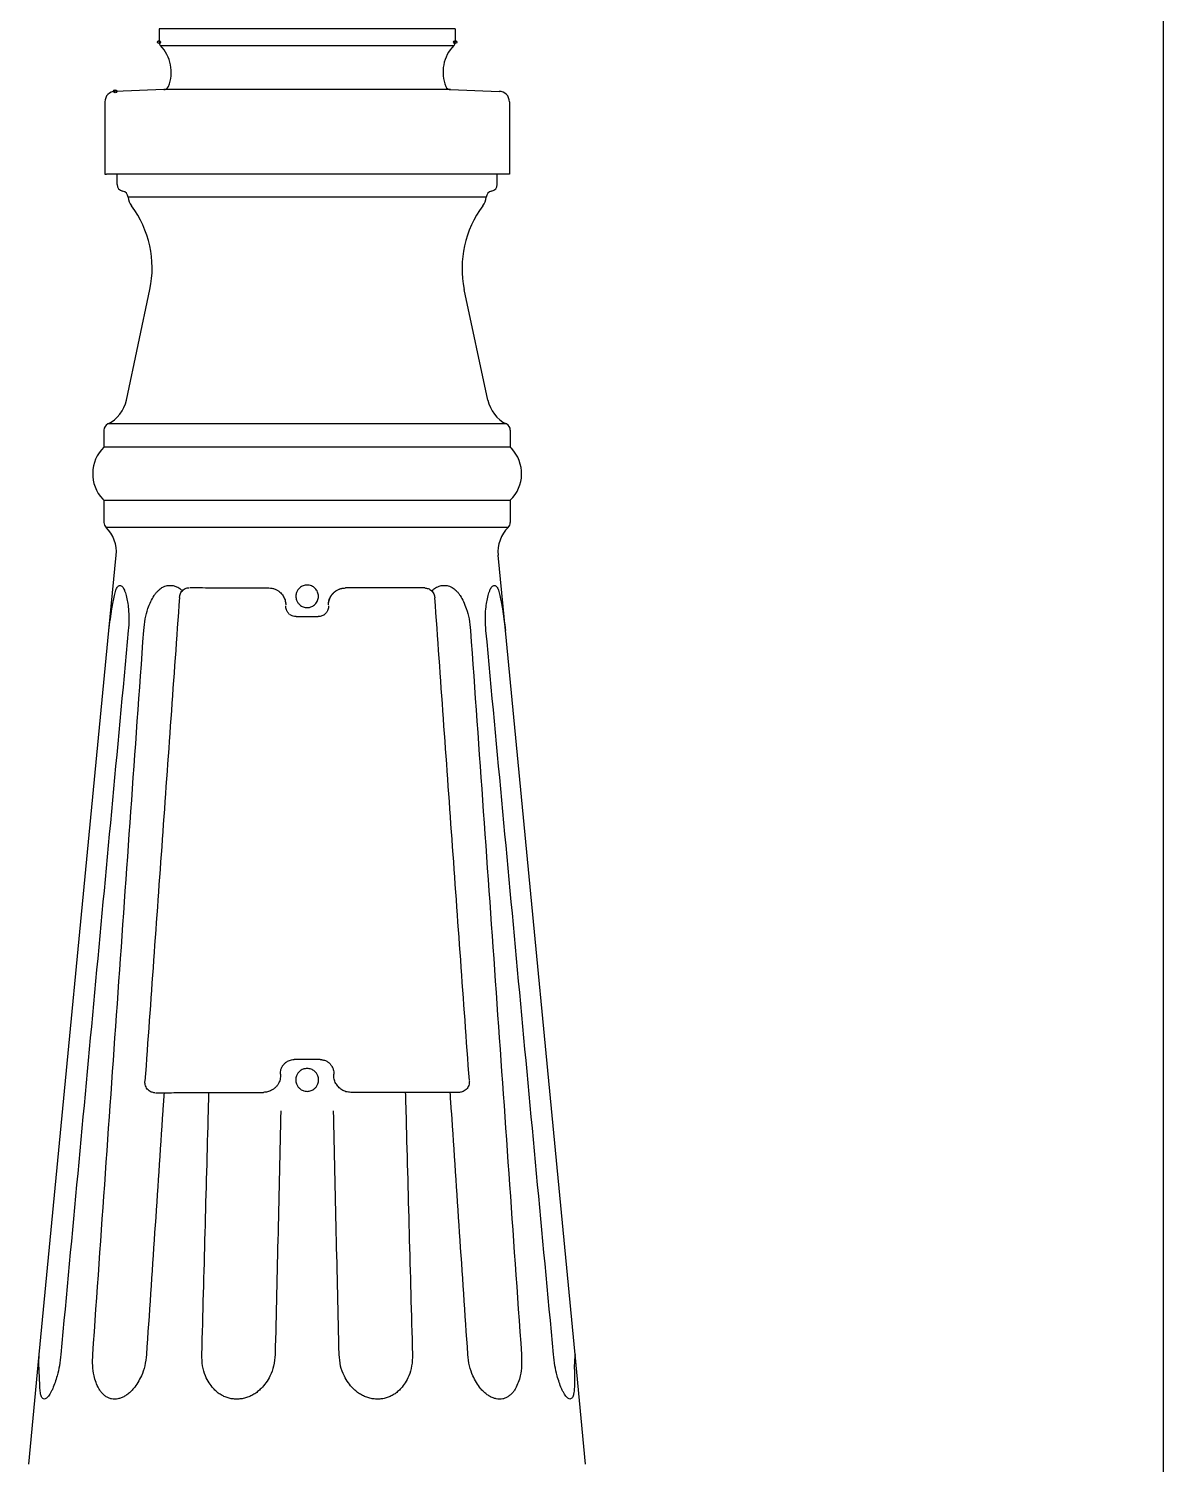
# Model space of a CAD drawing. Extents: x 0 to 84, y 1 to 469.
# Drawn here: x 9.3 to 69.6, y 41.4 to 117.7 of the extents above; entities that cross this region are included whole.
import ezdxf

# ---------------------------------------------------------------- set-up
doc = ezdxf.new("R2010")
doc.units = 0
doc.layers.add('LIVELLO_1', color=160, linetype='Continuous')

# ---------------------------------------------------------------- blocks, each defined once
blk = doc.blocks.new('AI9-BLK1')
at = {"layer": 'LIVELLO_1', "color": 7}
for p, q in [((28.079, 23.81), (28.076, -212.768)), ((-25.342, -117.021), (-25.342, -117.733)), ((-9.589, -117.021), (-25.342, -117.021)), ((-9.589, -117.021), (-9.589, -117.733)), ((-25.264, -117.92), (-9.666, -117.92)), ((-25.09, -120.261), (-27.678, -120.351)), ((-23.909, -120.261), (-25.09, -120.261)), ((-11.022, -120.261), (-23.909, -120.261)), ((-9.839, -120.261), (-11.022, -120.261)), ((-9.839, -120.261), (-7.252, -120.351)), ((-28.225, -120.905), (-28.225, -124.752)), ((-6.702, -120.905), (-6.702, -124.752)), ((-28.225, -124.752), (-28.144, -124.752)), ((-17.466, -124.752), (-28.144, -124.752)), ((-27.579, -125.296), (-27.579, -124.752)), ((-7.352, -124.752), (-27.579, -124.752)), ((-6.88, -124.752), (-17.466, -124.752)), ((-7.352, -125.296), (-7.352, -124.752)), ((-6.702, -124.752), (-6.88, -124.752)), ((-7.942, -125.984), (-26.988, -125.984)), ((-27.08, -136.769), (-25.831, -130.885)), ((-7.85, -136.769), (-9.105, -130.885)), ((-6.865, -138.038), (-28.068, -138.038)), ((-28.273, -138.365), (-28.273, -139.271)), ((-6.657, -138.365), (-6.657, -139.271)), ((-6.657, -139.271), (-28.273, -139.271)), ((-28.273, -142.097), (-28.273, -143.273)), ((-28.273, -142.097), (-6.657, -142.097)), ((-6.657, -142.097), (-6.657, -143.273)), ((-6.766, -143.534), (-28.164, -143.534)), ((-28.006, -149.026), (-27.621, -145.017)), ((-6.922, -149.026), (-7.309, -145.017)), ((-14.176, -146.756), (-15.417, -146.756)), ((-13.797, -146.756), (-14.176, -146.756)), ((-12.467, -146.752), (-13.797, -146.756)), ((-11.206, -146.752), (-12.467, -146.752)), ((-18.049, -148.283), (-17.203, -148.283)), ((-17.203, -148.283), (-16.882, -148.283)), ((-31.714, -187.512), (-28.006, -149.026)), ((-3.216, -187.512), (-6.922, -149.026)), ((-16.778, -171.832), (-18.153, -171.832)), ((-12.244, -173.579), (-15.136, -173.579)), ((-9.853, -173.579), (-12.244, -173.579)), ((-9.359, -173.579), (-9.853, -173.579)), ((-32.277, -193.355), (-31.714, -187.512)), ((-2.654, -193.355), (-3.216, -187.512))]:
    blk.add_line(p, q, dxfattribs=at)
for points in [[(-23.691, -146.74), (-23.618, -146.74), (-23.538, -146.74)], [(-25.316, -173.599), (-25.198, -173.599), (-25.077, -173.599)], [(-22.969, -173.586), (-22.909, -173.586), (-22.843, -173.586), (-22.765, -173.586), (-22.688, -173.586)]]:
    blk.add_lwpolyline(points, dxfattribs=at)
for centre, major_axis, ratio in [((-25.342, -117.733), (0.0824, 0), 0.953006), ((-9.588, -117.733), (0.0847, 0), 0.926849), ((-27.677, -120.351), (-0.0011, -0.0875), 0.989092)]:
    blk.add_ellipse(centre, major_axis=major_axis, ratio=ratio, dxfattribs=at)
for points in [[(-25.342, -117.733), (-25.342, -117.8), (-25.316, -117.872), (-25.264, -117.92)], [(-24.847, -120.093), (-24.541, -119.35), (-24.707, -118.494), (-25.264, -117.92)], [(-9.666, -117.92), (-10.227, -118.494), (-10.389, -119.35), (-10.085, -120.093)], [(-9.666, -117.92), (-9.617, -117.872), (-9.589, -117.8), (-9.589, -117.733)], [(-27.678, -120.351), (-27.982, -120.351), (-28.225, -120.6), (-28.225, -120.905)], [(-25.09, -120.261), (-24.983, -120.257), (-24.887, -120.192), (-24.847, -120.093)], [(-10.085, -120.093), (-10.047, -120.192), (-9.945, -120.257), (-9.839, -120.261)], [(-6.702, -120.905), (-6.702, -120.6), (-6.948, -120.351), (-7.252, -120.351)], [(-27.579, -125.296), (-27.579, -125.472), (-27.452, -125.624), (-27.281, -125.658)], [(-26.988, -125.984), (-27.003, -125.825), (-27.123, -125.686), (-27.281, -125.658)], [(-7.652, -125.658), (-7.807, -125.686), (-7.926, -125.825), (-7.942, -125.984)], [(-7.652, -125.658), (-7.477, -125.624), (-7.352, -125.472), (-7.352, -125.296)], [(-26.988, -125.984), (-26.972, -126.15), (-26.911, -126.314), (-26.809, -126.443)], [(-26.988, -125.984), (-26.972, -126.15), (-26.911, -126.314), (-26.809, -126.443)], [(-25.831, -130.885), (-25.498, -129.331), (-25.857, -127.716), (-26.809, -126.443)], [(-8.124, -126.443), (-9.074, -127.716), (-9.432, -129.331), (-9.105, -130.885)], [(-8.124, -126.443), (-8.021, -126.314), (-7.958, -126.15), (-7.942, -125.984)], [(-28.068, -138.038), (-27.56, -137.784), (-27.196, -137.325), (-27.08, -136.769)], [(-7.85, -136.769), (-7.735, -137.325), (-7.371, -137.784), (-6.865, -138.038)], [(-28.068, -138.038), (-28.193, -138.095), (-28.273, -138.222), (-28.273, -138.365)], [(-6.657, -138.365), (-6.657, -138.222), (-6.738, -138.095), (-6.865, -138.038)], [(-28.273, -143.273), (-28.273, -143.368), (-28.23, -143.465), (-28.164, -143.534)], [(-6.766, -143.534), (-6.7, -143.465), (-6.657, -143.368), (-6.657, -143.273)], [(-27.621, -145.017), (-27.569, -144.466), (-27.768, -143.922), (-28.164, -143.534)], [(-6.766, -143.534), (-7.16, -143.922), (-7.361, -144.466), (-7.309, -145.017)]]:
    blk.add_open_spline(points, degree=3, dxfattribs=at)
for points, knots in [([(-28.273, -139.271), (-29.052, -140.023), (-29.077, -141.26), (-28.329, -142.042), (-28.309, -142.058), (-28.293, -142.081), (-28.273, -142.097)], [0, 0, 0, 0, 1, 1, 1, 2, 2, 2, 2]), ([(-6.657, -142.097), (-5.878, -141.352), (-5.852, -140.109), (-6.601, -139.329), (-6.622, -139.311), (-6.639, -139.297), (-6.657, -139.271)], [0, 0, 0, 0, 1, 1, 1, 2, 2, 2, 2]), ([(-28.006, -149.026), (-27.985, -148.818), (-27.964, -148.613), (-27.933, -148.41), (-27.907, -148.226), (-27.881, -148.045), (-27.851, -147.866), (-27.829, -147.743), (-27.81, -147.619), (-27.788, -147.503), (-27.768, -147.39), (-27.747, -147.277), (-27.72, -147.164), (-27.711, -147.116), (-27.697, -147.07), (-27.685, -147.022), (-27.669, -146.968), (-27.655, -146.92), (-27.637, -146.879), (-27.628, -146.844), (-27.617, -146.812), (-27.603, -146.784), (-27.588, -146.752), (-27.569, -146.721), (-27.551, -146.696), (-27.534, -146.676), (-27.513, -146.655), (-27.491, -146.643), (-27.472, -146.632), (-27.449, -146.62), (-27.425, -146.62), (-27.397, -146.62), (-27.373, -146.632), (-27.355, -146.643), (-27.331, -146.655), (-27.31, -146.676), (-27.29, -146.696), (-27.267, -146.721), (-27.251, -146.752), (-27.231, -146.779), (-27.215, -146.812), (-27.204, -146.844), (-27.189, -146.874), (-27.17, -146.92), (-27.154, -146.968), (-27.135, -147.017), (-27.118, -147.065), (-27.105, -147.116), (-27.092, -147.164), (-27.062, -147.277), (-27.04, -147.386), (-27.019, -147.503), (-27.003, -147.619), (-26.984, -147.743), (-26.972, -147.866), (-26.956, -148.045), (-26.943, -148.226), (-26.948, -148.412), (-26.95, -148.613), (-26.965, -148.818), (-26.979, -149.026)], [0, 0, 0, 0, 1, 1, 1, 2, 2, 2, 3, 3, 3, 4, 4, 4, 5, 5, 5, 6, 6, 6, 7, 7, 7, 8, 8, 8, 9, 9, 9, 10, 10, 10, 11, 11, 11, 12, 12, 12, 13, 13, 13, 14, 14, 14, 15, 15, 15, 16, 16, 16, 17, 17, 17, 18, 18, 18, 19, 19, 19, 20, 20, 20, 20]), ([(-26.157, -149.026), (-26.136, -148.811), (-26.117, -148.604), (-26.077, -148.401), (-26.041, -148.214), (-25.994, -148.027), (-25.933, -147.852), (-25.888, -147.723), (-25.838, -147.603), (-25.782, -147.483), (-25.73, -147.374), (-25.67, -147.266), (-25.602, -147.164), (-25.571, -147.111), (-25.538, -147.065), (-25.5, -147.022), (-25.465, -146.975), (-25.424, -146.934), (-25.383, -146.897), (-25.354, -146.867), (-25.316, -146.837), (-25.286, -146.812), (-25.25, -146.789), (-25.217, -146.766), (-25.187, -146.74)], [0, 0, 0, 0, 1, 1, 1, 2, 2, 2, 3, 3, 3, 4, 4, 4, 5, 5, 5, 6, 6, 6, 7, 7, 7, 8, 8, 8, 8]), ([(-24.258, -147.266), (-24.563, -151.551), (-24.87, -155.837), (-25.174, -160.123), (-25.484, -164.41), (-25.786, -168.691), (-26.093, -172.979)], [0, 0, 0, 0, 1, 1, 1, 2, 2, 2, 2]), ([(-25.187, -146.74), (-25.16, -146.726), (-25.139, -146.715), (-25.113, -146.701), (-25.088, -146.687), (-25.056, -146.676), (-25.03, -146.666), (-24.988, -146.648), (-24.948, -146.634), (-24.905, -146.632), (-24.86, -146.62), (-24.815, -146.618), (-24.77, -146.618), (-24.709, -146.618), (-24.651, -146.62), (-24.586, -146.634), (-24.522, -146.648), (-24.468, -146.671), (-24.412, -146.694), (-24.367, -146.708), (-24.333, -146.729), (-24.296, -146.752), (-24.261, -146.775), (-24.23, -146.8), (-24.194, -146.825), (-24.178, -146.844), (-24.155, -146.858), (-24.137, -146.874), (-24.123, -146.883), (-24.114, -146.897), (-24.1, -146.904)], [0, 0, 0, 0, 1, 1, 1, 2, 2, 2, 3, 3, 3, 4, 4, 4, 5, 5, 5, 6, 6, 6, 7, 7, 7, 8, 8, 8, 9, 9, 9, 10, 10, 10, 10]), ([(-24.258, -147.266), (-24.256, -147.243), (-24.246, -147.218), (-24.241, -147.192), (-24.236, -147.164), (-24.23, -147.137), (-24.225, -147.111)], [0, 0, 0, 0, 1, 1, 1, 2, 2, 2, 2]), ([(-24.225, -147.111), (-24.209, -147.075), (-24.196, -147.038), (-24.178, -147.003), (-24.155, -146.968), (-24.128, -146.934), (-24.1, -146.904)], [0, 0, 0, 0, 1, 1, 1, 2, 2, 2, 2]), ([(-24.1, -146.904), (-24.074, -146.879), (-24.04, -146.846), (-24.004, -146.825), (-23.97, -146.8), (-23.932, -146.789), (-23.894, -146.766)], [0, 0, 0, 0, 1, 1, 1, 2, 2, 2, 2]), ([(-23.894, -146.766), (-23.864, -146.763), (-23.835, -146.756), (-23.808, -146.752), (-23.776, -146.747), (-23.747, -146.742), (-23.717, -146.736)], [0, 0, 0, 0, 1, 1, 1, 2, 2, 2, 2]), ([(-23.538, -146.74), (-23.318, -146.74), (-23.091, -146.742), (-22.874, -146.742), (-22.65, -146.747), (-22.433, -146.747), (-22.208, -146.747)], [0, 0, 0, 0, 1, 1, 1, 2, 2, 2, 2]), ([(-22.208, -146.747), (-22.208, -146.747), (-21.939, -146.747), (-21.939, -146.747), (-21.834, -146.747), (-21.73, -146.747), (-21.622, -146.752), (-21.622, -146.752), (-21.209, -146.752), (-21.209, -146.752), (-21.209, -146.752), (-20.748, -146.752), (-20.748, -146.752)], [0, 0, 0, 0, 1, 1, 1, 2, 2, 2, 3, 3, 3, 4, 4, 4, 4]), ([(-20.748, -146.752), (-20.748, -146.752), (-20.132, -146.752), (-20.132, -146.752), (-19.924, -146.752), (-19.718, -146.752), (-19.513, -146.756)], [0, 0, 0, 0, 1, 1, 1, 2, 2, 2, 2]), ([(-19.51, -146.756), (-19.452, -146.763), (-19.393, -146.763), (-19.336, -146.775), (-19.284, -146.784), (-19.224, -146.8), (-19.172, -146.816), (-19.128, -146.837), (-19.076, -146.867), (-19.032, -146.892), (-18.991, -146.918), (-18.953, -146.943), (-18.918, -146.975), (-18.885, -147.003), (-18.857, -147.033), (-18.828, -147.065), (-18.816, -147.077), (-18.807, -147.088), (-18.798, -147.1), (-18.793, -147.109), (-18.783, -147.116), (-18.776, -147.125)], [0, 0, 0, 0, 1, 1, 1, 2, 2, 2, 3, 3, 3, 4, 4, 4, 5, 5, 5, 6, 6, 6, 7, 7, 7, 7]), ([(-18.776, -147.125), (-18.736, -147.192), (-18.689, -147.261), (-18.661, -147.337), (-18.632, -147.411), (-18.615, -147.494), (-18.602, -147.573)], [0, 0, 0, 0, 1, 1, 1, 2, 2, 2, 2]), ([(-17.466, -146.606), (-17.538, -146.608), (-17.61, -146.618), (-17.678, -146.638), (-17.741, -146.662), (-17.801, -146.701), (-17.851, -146.742), (-17.892, -146.779), (-17.923, -146.816), (-17.957, -146.86), (-17.98, -146.899), (-18.006, -146.943), (-18.023, -146.992), (-18.037, -147.026), (-18.049, -147.063), (-18.054, -147.095), (-18.061, -147.13), (-18.065, -147.164), (-18.065, -147.204), (-18.065, -147.234), (-18.061, -147.273), (-18.054, -147.307), (-18.049, -147.342), (-18.037, -147.377), (-18.023, -147.411), (-18.006, -147.457), (-17.98, -147.503), (-17.957, -147.54), (-17.923, -147.587), (-17.892, -147.623), (-17.851, -147.66), (-17.801, -147.702), (-17.741, -147.743), (-17.678, -147.764), (-17.61, -147.789), (-17.538, -147.792), (-17.466, -147.803)], [0, 0, 0, 0, 1, 1, 1, 2, 2, 2, 3, 3, 3, 4, 4, 4, 5, 5, 5, 6, 6, 6, 7, 7, 7, 8, 8, 8, 9, 9, 9, 10, 10, 10, 11, 11, 11, 12, 12, 12, 12]), ([(-17.234, -146.648), (-17.272, -146.634), (-17.31, -146.62), (-17.349, -146.613), (-17.387, -146.608), (-17.425, -146.606), (-17.466, -146.606)], [0, 0, 0, 0, 1, 1, 1, 2, 2, 2, 2]), ([(-17.215, -147.743), (-17.182, -147.727), (-17.153, -147.711), (-17.123, -147.69), (-17.092, -147.672), (-17.064, -147.649), (-17.038, -147.619), (-17.011, -147.593), (-16.988, -147.568), (-16.97, -147.531), (-16.948, -147.503), (-16.929, -147.469), (-16.916, -147.432), (-16.896, -147.397), (-16.887, -147.361), (-16.88, -147.321), (-16.871, -147.282), (-16.865, -147.243), (-16.865, -147.204), (-16.865, -147.164), (-16.871, -147.125), (-16.88, -147.088), (-16.887, -147.047), (-16.896, -147.008), (-16.916, -146.975), (-16.929, -146.934), (-16.948, -146.899), (-16.972, -146.872), (-16.993, -146.835), (-17.019, -146.804), (-17.045, -146.779), (-17.071, -146.747), (-17.101, -146.726), (-17.135, -146.703), (-17.168, -146.683), (-17.203, -146.666), (-17.234, -146.648)], [0, 0, 0, 0, 1, 1, 1, 2, 2, 2, 3, 3, 3, 4, 4, 4, 5, 5, 5, 6, 6, 6, 7, 7, 7, 8, 8, 8, 9, 9, 9, 10, 10, 10, 11, 11, 11, 12, 12, 12, 12]), ([(-16.33, -147.577), (-16.319, -147.529), (-16.315, -147.485), (-16.303, -147.441), (-16.294, -147.397), (-16.278, -147.351), (-16.258, -147.312)], [0, 0, 0, 0, 1, 1, 1, 2, 2, 2, 2]), ([(-16.322, -147.531), (-16.315, -147.494), (-16.308, -147.457), (-16.299, -147.42), (-16.289, -147.381), (-16.272, -147.347), (-16.258, -147.312)], [0, 0, 0, 0, 1, 1, 1, 2, 2, 2, 2]), ([(-16.258, -147.312), (-16.254, -147.294), (-16.242, -147.273), (-16.233, -147.257), (-16.225, -147.238), (-16.216, -147.22), (-16.204, -147.204), (-16.192, -147.183), (-16.179, -147.164), (-16.168, -147.146), (-16.152, -147.13), (-16.141, -147.111), (-16.126, -147.091)], [0, 0, 0, 0, 1, 1, 1, 2, 2, 2, 3, 3, 3, 4, 4, 4, 4]), ([(-16.258, -147.312), (-16.256, -147.307), (-16.256, -147.307), (-16.256, -147.303), (-16.254, -147.301), (-16.254, -147.301), (-16.254, -147.294), (-16.254, -147.294), (-16.254, -147.291), (-16.254, -147.291), (-16.247, -147.287), (-16.247, -147.287), (-16.247, -147.282), (-16.247, -147.282), (-16.244, -147.277), (-16.242, -147.273), (-16.242, -147.273), (-16.242, -147.268), (-16.242, -147.268), (-16.24, -147.268), (-16.237, -147.266), (-16.237, -147.261), (-16.237, -147.261), (-16.237, -147.257), (-16.233, -147.257), (-16.231, -147.257), (-16.231, -147.252), (-16.231, -147.245), (-16.231, -147.245), (-16.228, -147.245), (-16.225, -147.243), (-16.225, -147.243), (-16.225, -147.238), (-16.225, -147.238), (-16.225, -147.234), (-16.22, -147.234), (-16.22, -147.229), (-16.22, -147.229), (-16.218, -147.224), (-16.218, -147.224), (-16.218, -147.224), (-16.216, -147.22), (-16.216, -147.22), (-16.216, -147.218), (-16.213, -147.218), (-16.213, -147.218), (-16.211, -147.213), (-16.211, -147.206), (-16.211, -147.206), (-16.206, -147.206), (-16.204, -147.204), (-16.204, -147.204), (-16.204, -147.204), (-16.204, -147.199), (-16.202, -147.199), (-16.202, -147.194), (-16.202, -147.194), (-16.202, -147.194), (-16.202, -147.192), (-16.199, -147.192), (-16.199, -147.192), (-16.195, -147.185), (-16.195, -147.185), (-16.195, -147.183), (-16.192, -147.183), (-16.192, -147.183), (-16.19, -147.178), (-16.19, -147.178), (-16.188, -147.174), (-16.188, -147.174), (-16.188, -147.174), (-16.186, -147.171), (-16.186, -147.171), (-16.186, -147.171), (-16.181, -147.164), (-16.181, -147.164), (-16.179, -147.164), (-16.179, -147.16), (-16.179, -147.16), (-16.179, -147.158), (-16.173, -147.158), (-16.173, -147.158), (-16.173, -147.153), (-16.173, -147.153), (-16.171, -147.153), (-16.168, -147.153), (-16.168, -147.146), (-16.168, -147.146), (-16.168, -147.141), (-16.166, -147.141), (-16.164, -147.141), (-16.164, -147.141), (-16.164, -147.137), (-16.164, -147.137), (-16.164, -147.137), (-16.161, -147.135), (-16.159, -147.135), (-16.159, -147.135), (-16.159, -147.13), (-16.159, -147.13), (-16.159, -147.13), (-16.154, -147.13), (-16.154, -147.13), (-16.154, -147.13), (-16.152, -147.13), (-16.152, -147.125), (-16.152, -147.125), (-16.15, -147.125), (-16.15, -147.121), (-16.148, -147.121), (-16.148, -147.121), (-16.148, -147.116), (-16.148, -147.116), (-16.148, -147.116), (-16.148, -147.116), (-16.148, -147.116), (-16.141, -147.111), (-16.141, -147.111), (-16.141, -147.111), (-16.141, -147.111), (-16.141, -147.109), (-16.138, -147.109), (-16.138, -147.109), (-16.138, -147.105), (-16.138, -147.105), (-16.136, -147.105), (-16.136, -147.105), (-16.136, -147.105), (-16.134, -147.1), (-16.134, -147.1), (-16.134, -147.1), (-16.129, -147.1), (-16.129, -147.1), (-16.129, -147.1), (-16.129, -147.095), (-16.129, -147.095), (-16.129, -147.095), (-16.126, -147.095), (-16.126, -147.095), (-16.126, -147.095), (-16.126, -147.091), (-16.126, -147.091)], [0, 0, 0, 0, 1, 1, 1, 2, 2, 2, 3, 3, 3, 4, 4, 4, 5, 5, 5, 6, 6, 6, 7, 7, 7, 8, 8, 8, 9, 9, 9, 10, 10, 10, 11, 11, 11, 12, 12, 12, 13, 13, 13, 14, 14, 14, 15, 15, 15, 16, 16, 16, 17, 17, 17, 18, 18, 18, 19, 19, 19, 20, 20, 20, 21, 21, 21, 22, 22, 22, 23, 23, 23, 24, 24, 24, 25, 25, 25, 26, 26, 26, 27, 27, 27, 28, 28, 28, 29, 29, 29, 30, 30, 30, 31, 31, 31, 32, 32, 32, 33, 33, 33, 34, 34, 34, 35, 35, 35, 36, 36, 36, 37, 37, 37, 38, 38, 38, 39, 39, 39, 40, 40, 40, 41, 41, 41, 42, 42, 42, 43, 43, 43, 44, 44, 44, 45, 45, 45, 46, 46, 46, 47, 47, 47, 47]), ([(-16.126, -147.091), (-16.123, -147.088), (-16.116, -147.077), (-16.112, -147.075), (-16.103, -147.065), (-16.096, -147.056), (-16.086, -147.047), (-16.074, -147.033), (-16.062, -147.026), (-16.055, -147.012), (-16.044, -147.001), (-16.032, -146.992), (-16.017, -146.982), (-16.003, -146.968), (-15.985, -146.957), (-15.97, -146.943), (-15.956, -146.932), (-15.942, -146.92), (-15.93, -146.913)], [0, 0, 0, 0, 1, 1, 1, 2, 2, 2, 3, 3, 3, 4, 4, 4, 5, 5, 5, 6, 6, 6, 6]), ([(-16.126, -147.091), (-16.123, -147.088), (-16.116, -147.084), (-16.112, -147.075), (-16.109, -147.07), (-16.103, -147.065), (-16.1, -147.063), (-16.096, -147.056), (-16.091, -147.049), (-16.086, -147.047), (-16.082, -147.038), (-16.076, -147.033), (-16.074, -147.033), (-16.069, -147.026), (-16.062, -147.022), (-16.06, -147.022), (-16.058, -147.012), (-16.055, -147.012), (-16.048, -147.008), (-16.044, -147.003), (-16.041, -147.001), (-16.037, -146.996), (-16.035, -146.992), (-16.03, -146.987), (-16.022, -146.987), (-16.02, -146.982), (-16.017, -146.98), (-16.01, -146.975), (-16.008, -146.975), (-16.006, -146.968), (-16.003, -146.966), (-15.996, -146.962), (-15.992, -146.962), (-15.99, -146.957), (-15.985, -146.952), (-15.983, -146.945), (-15.977, -146.945), (-15.977, -146.943), (-15.97, -146.943), (-15.97, -146.943), (-15.968, -146.943), (-15.965, -146.938), (-15.965, -146.934), (-15.965, -146.934), (-15.956, -146.934), (-15.956, -146.934), (-15.956, -146.932), (-15.956, -146.932), (-15.954, -146.932), (-15.951, -146.932), (-15.951, -146.925), (-15.945, -146.925), (-15.945, -146.92), (-15.942, -146.92), (-15.94, -146.92), (-15.94, -146.92), (-15.938, -146.918), (-15.938, -146.918), (-15.938, -146.918), (-15.933, -146.918), (-15.933, -146.918), (-15.933, -146.918), (-15.933, -146.918), (-15.93, -146.913)], [0, 0, 0, 0, 1, 1, 1, 2, 2, 2, 3, 3, 3, 4, 4, 4, 5, 5, 5, 6, 6, 6, 7, 7, 7, 8, 8, 8, 9, 9, 9, 10, 10, 10, 11, 11, 11, 12, 12, 12, 13, 13, 13, 14, 14, 14, 15, 15, 15, 16, 16, 16, 17, 17, 17, 18, 18, 18, 19, 19, 19, 20, 20, 20, 21, 21, 21, 21]), ([(-15.93, -146.913), (-15.888, -146.888), (-15.848, -146.867), (-15.803, -146.844), (-15.762, -146.825), (-15.722, -146.809), (-15.672, -146.791)], [0, 0, 0, 0, 1, 1, 1, 2, 2, 2, 2]), ([(-15.93, -146.913), (-15.913, -146.904), (-15.902, -146.897), (-15.888, -146.888), (-15.873, -146.879), (-15.855, -146.872), (-15.841, -146.86), (-15.814, -146.846), (-15.789, -146.835), (-15.765, -146.825), (-15.737, -146.812), (-15.706, -146.804), (-15.672, -146.791)], [0, 0, 0, 0, 1, 1, 1, 2, 2, 2, 3, 3, 3, 4, 4, 4, 4]), ([(-15.672, -146.791), (-15.632, -146.784), (-15.593, -146.775), (-15.55, -146.766), (-15.507, -146.763), (-15.465, -146.763), (-15.424, -146.756)], [0, 0, 0, 0, 1, 1, 1, 2, 2, 2, 2]), ([(-15.672, -146.791), (-15.658, -146.791), (-15.642, -146.789), (-15.625, -146.779), (-15.607, -146.779), (-15.59, -146.775), (-15.573, -146.77)], [0, 0, 0, 0, 1, 1, 1, 2, 2, 2, 2]), ([(-11.206, -146.752), (-11.18, -146.763), (-11.149, -146.766), (-11.122, -146.77), (-11.093, -146.775), (-11.063, -146.779), (-11.036, -146.789)], [0, 0, 0, 0, 1, 1, 1, 2, 2, 2, 2]), ([(-11.036, -146.789), (-10.998, -146.8), (-10.96, -146.816), (-10.93, -146.837), (-10.894, -146.86), (-10.867, -146.888), (-10.838, -146.913)], [0, 0, 0, 0, 1, 1, 1, 2, 2, 2, 2]), ([(-10.838, -146.913), (-10.824, -146.904), (-10.811, -146.892), (-10.8, -146.879), (-10.779, -146.86), (-10.76, -146.844), (-10.739, -146.825), (-10.708, -146.8), (-10.671, -146.775), (-10.635, -146.752), (-10.597, -146.729), (-10.561, -146.708), (-10.52, -146.694), (-10.462, -146.671), (-10.405, -146.648), (-10.344, -146.634), (-10.283, -146.62), (-10.219, -146.618), (-10.16, -146.618), (-10.113, -146.618), (-10.07, -146.62), (-10.023, -146.632), (-9.983, -146.634), (-9.943, -146.648), (-9.9, -146.666), (-9.874, -146.676), (-9.844, -146.687), (-9.815, -146.701), (-9.79, -146.715), (-9.77, -146.726), (-9.747, -146.74)], [0, 0, 0, 0, 1, 1, 1, 2, 2, 2, 3, 3, 3, 4, 4, 4, 5, 5, 5, 6, 6, 6, 7, 7, 7, 8, 8, 8, 9, 9, 9, 10, 10, 10, 10]), ([(-10.838, -146.913), (-10.809, -146.945), (-10.779, -146.98), (-10.76, -147.012), (-10.736, -147.049), (-10.723, -147.091), (-10.701, -147.13)], [0, 0, 0, 0, 1, 1, 1, 2, 2, 2, 2]), ([(-10.701, -147.13), (-10.696, -147.158), (-10.692, -147.183), (-10.687, -147.206), (-10.682, -147.229), (-10.675, -147.257), (-10.671, -147.282)], [0, 0, 0, 0, 1, 1, 1, 2, 2, 2, 2]), ([(-8.837, -172.956), (-9.145, -168.677), (-9.449, -164.399), (-9.756, -160.12), (-10.061, -155.837), (-10.367, -151.563), (-10.671, -147.282)], [0, 0, 0, 0, 1, 1, 1, 2, 2, 2, 2]), ([(-9.747, -146.74), (-9.711, -146.766), (-9.68, -146.789), (-9.645, -146.812), (-9.614, -146.837), (-9.576, -146.867), (-9.546, -146.897), (-9.504, -146.934), (-9.466, -146.975), (-9.43, -147.022), (-9.393, -147.065), (-9.359, -147.111), (-9.328, -147.164), (-9.26, -147.266), (-9.204, -147.374), (-9.15, -147.483), (-9.095, -147.603), (-9.044, -147.723), (-9.001, -147.852), (-8.936, -148.027), (-8.887, -148.214), (-8.852, -148.401), (-8.814, -148.604), (-8.798, -148.811), (-8.774, -149.026)], [0, 0, 0, 0, 1, 1, 1, 2, 2, 2, 3, 3, 3, 4, 4, 4, 5, 5, 5, 6, 6, 6, 7, 7, 7, 8, 8, 8, 8]), ([(-7.951, -149.026), (-7.966, -148.818), (-7.98, -148.613), (-7.985, -148.412), (-7.985, -148.226), (-7.973, -148.045), (-7.958, -147.866), (-7.949, -147.743), (-7.933, -147.619), (-7.912, -147.503), (-7.89, -147.386), (-7.872, -147.277), (-7.838, -147.164), (-7.825, -147.116), (-7.813, -147.065), (-7.793, -147.017), (-7.78, -146.968), (-7.76, -146.92), (-7.739, -146.874), (-7.73, -146.844), (-7.713, -146.812), (-7.699, -146.779), (-7.68, -146.752), (-7.663, -146.721), (-7.638, -146.696), (-7.622, -146.676), (-7.6, -146.655), (-7.576, -146.643), (-7.555, -146.632), (-7.531, -146.62), (-7.505, -146.62), (-7.484, -146.62), (-7.458, -146.632), (-7.439, -146.643), (-7.417, -146.655), (-7.394, -146.676), (-7.38, -146.696), (-7.361, -146.721), (-7.342, -146.752), (-7.329, -146.784), (-7.311, -146.812), (-7.302, -146.844), (-7.291, -146.879), (-7.277, -146.92), (-7.262, -146.968), (-7.246, -147.022), (-7.234, -147.07), (-7.219, -147.116), (-7.207, -147.164), (-7.182, -147.277), (-7.16, -147.39), (-7.142, -147.503), (-7.12, -147.619), (-7.101, -147.743), (-7.078, -147.866), (-7.052, -148.045), (-7.023, -148.226), (-6.995, -148.41), (-6.969, -148.613), (-6.943, -148.818), (-6.922, -149.026)], [0, 0, 0, 0, 1, 1, 1, 2, 2, 2, 3, 3, 3, 4, 4, 4, 5, 5, 5, 6, 6, 6, 7, 7, 7, 8, 8, 8, 9, 9, 9, 10, 10, 10, 11, 11, 11, 12, 12, 12, 13, 13, 13, 14, 14, 14, 15, 15, 15, 16, 16, 16, 17, 17, 17, 18, 18, 18, 19, 19, 19, 20, 20, 20, 20]), ([(-18.611, -147.531), (-18.609, -147.552), (-18.606, -147.573), (-18.606, -147.593), (-18.606, -147.612), (-18.602, -147.633), (-18.602, -147.651)], [0, 0, 0, 0, 1, 1, 1, 2, 2, 2, 2]), ([(-18.566, -147.928), (-18.575, -147.893), (-18.59, -147.859), (-18.597, -147.819), (-18.599, -147.785), (-18.599, -147.75), (-18.599, -147.711)], [0, 0, 0, 0, 1, 1, 1, 2, 2, 2, 2]), ([(-18.516, -148.027), (-18.523, -148.009), (-18.532, -147.997), (-18.543, -147.976), (-18.547, -147.962), (-18.559, -147.947), (-18.566, -147.928)], [0, 0, 0, 0, 1, 1, 1, 2, 2, 2, 2]), ([(-18.399, -148.163), (-18.419, -148.14), (-18.444, -148.117), (-18.462, -148.101), (-18.481, -148.075), (-18.498, -148.055), (-18.516, -148.027)], [0, 0, 0, 0, 1, 1, 1, 2, 2, 2, 2]), ([(-17.466, -147.803), (-17.425, -147.799), (-17.376, -147.792), (-17.335, -147.789), (-17.295, -147.778), (-17.255, -147.764), (-17.215, -147.743)], [0, 0, 0, 0, 1, 1, 1, 2, 2, 2, 2]), ([(-16.412, -148.027), (-16.433, -148.055), (-16.45, -148.075), (-16.47, -148.101), (-16.488, -148.117), (-16.513, -148.14), (-16.533, -148.163)], [0, 0, 0, 0, 1, 1, 1, 2, 2, 2, 2]), ([(-16.367, -147.928), (-16.375, -147.947), (-16.384, -147.962), (-16.388, -147.981), (-16.398, -147.997), (-16.409, -148.009), (-16.412, -148.027)], [0, 0, 0, 0, 1, 1, 1, 2, 2, 2, 2]), ([(-16.332, -147.711), (-16.332, -147.75), (-16.332, -147.785), (-16.334, -147.819), (-16.344, -147.859), (-16.355, -147.893), (-16.367, -147.928)], [0, 0, 0, 0, 1, 1, 1, 2, 2, 2, 2]), ([(-16.332, -147.651), (-16.33, -147.633), (-16.325, -147.612), (-16.325, -147.593), (-16.325, -147.573), (-16.325, -147.554), (-16.322, -147.531)], [0, 0, 0, 0, 1, 1, 1, 2, 2, 2, 2]), ([(-18.049, -148.283), (-18.106, -148.281), (-18.165, -148.276), (-18.216, -148.258), (-18.268, -148.246), (-18.313, -148.214), (-18.363, -148.184)], [0, 0, 0, 0, 1, 1, 1, 2, 2, 2, 2]), ([(-16.774, -148.276), (-16.788, -148.276), (-16.808, -148.276), (-16.828, -148.281), (-16.844, -148.283), (-16.863, -148.283), (-16.882, -148.283)], [0, 0, 0, 0, 1, 1, 1, 2, 2, 2, 2]), ([(-16.533, -148.163), (-16.542, -148.168), (-16.551, -148.175), (-16.558, -148.179), (-16.575, -148.193), (-16.585, -148.2), (-16.601, -148.209), (-16.627, -148.221), (-16.648, -148.237), (-16.677, -148.246), (-16.707, -148.258), (-16.738, -148.267), (-16.774, -148.276)], [0, 0, 0, 0, 1, 1, 1, 2, 2, 2, 3, 3, 3, 4, 4, 4, 4]), ([(-26.979, -149.026), (-27.579, -155.44), (-28.176, -161.85), (-28.774, -168.267), (-29.372, -174.684), (-29.972, -181.096), (-30.569, -187.512)], [0, 0, 0, 0, 1, 1, 1, 2, 2, 2, 2]), ([(-28.866, -187.512), (-28.419, -181.096), (-27.968, -174.684), (-27.518, -168.267), (-27.067, -161.85), (-26.613, -155.44), (-26.157, -149.026)], [0, 0, 0, 0, 1, 1, 1, 2, 2, 2, 2]), ([(-8.774, -149.026), (-8.32, -155.44), (-7.865, -161.85), (-7.415, -168.267), (-6.964, -174.684), (-6.516, -181.096), (-6.062, -187.512)], [0, 0, 0, 0, 1, 1, 1, 2, 2, 2, 2]), ([(-4.359, -187.512), (-4.96, -181.096), (-5.56, -174.684), (-6.157, -168.267), (-6.754, -161.85), (-7.354, -155.44), (-7.951, -149.026)], [0, 0, 0, 0, 1, 1, 1, 2, 2, 2, 2]), ([(-18.882, -172.61), (-18.882, -172.566), (-18.885, -172.522), (-18.882, -172.478), (-18.875, -172.441), (-18.868, -172.402), (-18.859, -172.368), (-18.85, -172.34), (-18.843, -172.324), (-18.836, -172.299), (-18.828, -172.285), (-18.821, -172.269), (-18.814, -172.252)], [0, 0, 0, 0, 1, 1, 1, 2, 2, 2, 3, 3, 3, 4, 4, 4, 4]), ([(-18.814, -172.252), (-18.807, -172.236), (-18.805, -172.225), (-18.793, -172.211), (-18.789, -172.197), (-18.776, -172.186), (-18.769, -172.172), (-18.755, -172.156), (-18.746, -172.13), (-18.731, -172.119), (-18.719, -172.103), (-18.705, -172.089), (-18.694, -172.073), (-18.677, -172.056), (-18.661, -172.036), (-18.642, -172.019), (-18.622, -172.001), (-18.606, -171.99), (-18.584, -171.978), (-18.559, -171.96), (-18.532, -171.936), (-18.505, -171.925), (-18.476, -171.906), (-18.444, -171.893), (-18.412, -171.881), (-18.374, -171.87), (-18.334, -171.858), (-18.295, -171.844), (-18.245, -171.842), (-18.198, -171.837), (-18.153, -171.832)], [0, 0, 0, 0, 1, 1, 1, 2, 2, 2, 3, 3, 3, 4, 4, 4, 5, 5, 5, 6, 6, 6, 7, 7, 7, 8, 8, 8, 9, 9, 9, 10, 10, 10, 10]), ([(-17.466, -172.305), (-17.541, -172.315), (-17.617, -172.324), (-17.685, -172.347), (-17.746, -172.368), (-17.808, -172.407), (-17.858, -172.455), (-17.897, -172.485), (-17.933, -172.522), (-17.959, -172.566), (-17.989, -172.61), (-18.014, -172.654), (-18.034, -172.702), (-18.049, -172.734), (-18.059, -172.771), (-18.065, -172.81), (-18.068, -172.845), (-18.075, -172.88), (-18.075, -172.912), (-18.075, -172.953), (-18.068, -172.988), (-18.065, -173.02), (-18.059, -173.057), (-18.049, -173.096), (-18.034, -173.129), (-18.014, -173.173), (-17.989, -173.221), (-17.959, -173.267), (-17.933, -173.302), (-17.897, -173.343), (-17.858, -173.378), (-17.808, -173.424), (-17.746, -173.461), (-17.685, -173.486), (-17.617, -173.512), (-17.541, -173.516), (-17.466, -173.528)], [0, 0, 0, 0, 1, 1, 1, 2, 2, 2, 3, 3, 3, 4, 4, 4, 5, 5, 5, 6, 6, 6, 7, 7, 7, 8, 8, 8, 9, 9, 9, 10, 10, 10, 11, 11, 11, 12, 12, 12, 12]), ([(-17.466, -173.528), (-17.392, -173.516), (-17.317, -173.512), (-17.245, -173.486), (-17.182, -173.461), (-17.125, -173.424), (-17.074, -173.378), (-17.033, -173.343), (-16.997, -173.302), (-16.972, -173.267), (-16.941, -173.221), (-16.918, -173.173), (-16.896, -173.129), (-16.884, -173.096), (-16.875, -173.057), (-16.865, -173.02), (-16.863, -172.988), (-16.856, -172.953), (-16.856, -172.912), (-16.856, -172.88), (-16.863, -172.845), (-16.865, -172.81), (-16.875, -172.771), (-16.884, -172.734), (-16.896, -172.702), (-16.918, -172.654), (-16.941, -172.61), (-16.972, -172.566), (-16.997, -172.522), (-17.033, -172.485), (-17.074, -172.455), (-17.125, -172.407), (-17.182, -172.368), (-17.245, -172.347), (-17.317, -172.324), (-17.392, -172.315), (-17.466, -172.305)], [0, 0, 0, 0, 1, 1, 1, 2, 2, 2, 3, 3, 3, 4, 4, 4, 5, 5, 5, 6, 6, 6, 7, 7, 7, 8, 8, 8, 9, 9, 9, 10, 10, 10, 11, 11, 11, 12, 12, 12, 12]), ([(-16.778, -171.832), (-16.778, -171.832), (-16.733, -171.832), (-16.733, -171.832), (-16.714, -171.837), (-16.7, -171.842), (-16.684, -171.842)], [0, 0, 0, 0, 1, 1, 1, 2, 2, 2, 2]), ([(-16.684, -171.842), (-16.655, -171.844), (-16.623, -171.849), (-16.589, -171.86), (-16.558, -171.87), (-16.528, -171.879), (-16.497, -171.89), (-16.474, -171.9), (-16.447, -171.911), (-16.424, -171.925), (-16.398, -171.936), (-16.375, -171.955), (-16.35, -171.973), (-16.332, -171.987), (-16.31, -172.001), (-16.294, -172.015), (-16.272, -172.036), (-16.256, -172.052), (-16.24, -172.068), (-16.225, -172.084), (-16.211, -172.103), (-16.202, -172.119), (-16.186, -172.13), (-16.173, -172.156), (-16.164, -172.172), (-16.152, -172.186), (-16.141, -172.197), (-16.138, -172.211), (-16.129, -172.225), (-16.123, -172.236), (-16.116, -172.252)], [0, 0, 0, 0, 1, 1, 1, 2, 2, 2, 3, 3, 3, 4, 4, 4, 5, 5, 5, 6, 6, 6, 7, 7, 7, 8, 8, 8, 9, 9, 9, 10, 10, 10, 10]), ([(-16.116, -172.252), (-16.109, -172.269), (-16.1, -172.285), (-16.096, -172.299), (-16.086, -172.324), (-16.082, -172.34), (-16.074, -172.363), (-16.062, -172.402), (-16.055, -172.441), (-16.048, -172.478), (-16.044, -172.522), (-16.046, -172.566), (-16.048, -172.61)], [0, 0, 0, 0, 1, 1, 1, 2, 2, 2, 3, 3, 3, 4, 4, 4, 4]), ([(-26.082, -173.161), (-26.086, -173.136), (-26.086, -173.108), (-26.091, -173.078), (-26.093, -173.053), (-26.093, -173.027), (-26.096, -172.995)], [0, 0, 0, 0, 1, 1, 1, 2, 2, 2, 2]), ([(-25.758, -173.565), (-25.836, -173.516), (-25.916, -173.47), (-25.973, -173.403), (-26.025, -173.339), (-26.055, -173.249), (-26.082, -173.161)], [0, 0, 0, 0, 1, 1, 1, 2, 2, 2, 2]), ([(-18.882, -172.61), (-18.885, -172.704), (-18.885, -172.801), (-18.906, -172.898), (-18.927, -172.979), (-18.96, -173.062), (-19.01, -173.136), (-19.039, -173.186), (-19.073, -173.232), (-19.109, -173.274), (-19.147, -173.313), (-19.187, -173.352), (-19.23, -173.383), (-19.251, -173.399), (-19.272, -173.417), (-19.291, -173.431), (-19.314, -173.445), (-19.336, -173.456), (-19.355, -173.47)], [0, 0, 0, 0, 1, 1, 1, 2, 2, 2, 3, 3, 3, 4, 4, 4, 5, 5, 5, 6, 6, 6, 6]), ([(-15.136, -173.579), (-15.226, -173.574), (-15.316, -173.565), (-15.404, -173.542), (-15.476, -173.519), (-15.55, -173.486), (-15.616, -173.445), (-15.684, -173.396), (-15.744, -173.348), (-15.8, -173.292), (-15.852, -173.235), (-15.9, -173.17), (-15.94, -173.099), (-15.983, -173.03), (-16.01, -172.953), (-16.03, -172.88), (-16.048, -172.792), (-16.048, -172.702), (-16.048, -172.61)], [0, 0, 0, 0, 1, 1, 1, 2, 2, 2, 3, 3, 3, 4, 4, 4, 5, 5, 5, 6, 6, 6, 6]), ([(-8.85, -173.141), (-8.88, -173.226), (-8.906, -173.313), (-8.961, -173.378), (-9.015, -173.447), (-9.09, -173.493), (-9.17, -173.539)], [0, 0, 0, 0, 1, 1, 1, 2, 2, 2, 2]), ([(-8.837, -172.974), (-8.837, -173), (-8.839, -173.03), (-8.844, -173.057), (-8.844, -173.083), (-8.85, -173.113), (-8.85, -173.141)], [0, 0, 0, 0, 1, 1, 1, 2, 2, 2, 2]), ([(-25.564, -173.602), (-25.597, -173.599), (-25.631, -173.59), (-25.663, -173.586), (-25.694, -173.579), (-25.728, -173.574), (-25.758, -173.565)], [0, 0, 0, 0, 1, 1, 1, 2, 2, 2, 2]), ([(-25.538, -173.602), (-25.505, -173.602), (-25.467, -173.602), (-25.432, -173.599), (-25.432, -173.599), (-25.316, -173.599), (-25.316, -173.599)], [0, 0, 0, 0, 1, 1, 1, 2, 2, 2, 2]), ([(-25.077, -173.599), (-25.09, -173.759), (-25.101, -173.922), (-25.108, -174.079), (-25.122, -174.243), (-25.131, -174.397), (-25.144, -174.561)], [0, 0, 0, 0, 1, 1, 1, 2, 2, 2, 2]), ([(-25.077, -173.599), (-24.728, -173.595), (-24.374, -173.59), (-24.024, -173.59), (-23.672, -173.59), (-23.323, -173.586), (-22.969, -173.586)], [0, 0, 0, 0, 1, 1, 1, 2, 2, 2, 2]), ([(-22.713, -174.561), (-22.711, -174.397), (-22.706, -174.236), (-22.701, -174.072), (-22.697, -173.911), (-22.692, -173.747), (-22.688, -173.586)], [0, 0, 0, 0, 1, 1, 1, 2, 2, 2, 2]), ([(-22.688, -173.586), (-22.206, -173.586), (-21.724, -173.581), (-21.239, -173.581), (-20.756, -173.579), (-20.274, -173.579), (-19.792, -173.579)], [0, 0, 0, 0, 1, 1, 1, 2, 2, 2, 2]), ([(-19.355, -173.47), (-19.426, -173.498), (-19.496, -173.535), (-19.569, -173.553), (-19.638, -173.569), (-19.713, -173.574), (-19.792, -173.579)], [0, 0, 0, 0, 1, 1, 1, 2, 2, 2, 2]), ([(-12.244, -173.579), (-12.236, -173.745), (-12.233, -173.906), (-12.231, -174.072), (-12.224, -174.236), (-12.222, -174.397), (-12.217, -174.561)], [0, 0, 0, 0, 1, 1, 1, 2, 2, 2, 2]), ([(-9.785, -174.561), (-9.799, -174.397), (-9.81, -174.234), (-9.822, -174.072), (-9.835, -173.906), (-9.844, -173.745), (-9.853, -173.579)], [0, 0, 0, 0, 1, 1, 1, 2, 2, 2, 2]), ([(-9.17, -173.539), (-9.204, -173.549), (-9.234, -173.553), (-9.265, -173.56), (-9.296, -173.565), (-9.328, -173.574), (-9.359, -173.579)], [0, 0, 0, 0, 1, 1, 1, 2, 2, 2, 2]), ([(-25.144, -174.561), (-25.288, -176.72), (-25.432, -178.879), (-25.577, -181.036), (-25.722, -183.197), (-25.868, -185.358), (-26.015, -187.512)], [0, 0, 0, 0, 1, 1, 1, 2, 2, 2, 2]), ([(-23.065, -187.512), (-23.006, -185.358), (-22.947, -183.197), (-22.891, -181.036), (-22.832, -178.879), (-22.773, -176.722), (-22.713, -174.561)], [0, 0, 0, 0, 1, 1, 1, 2, 2, 2, 2]), ([(-18.868, -174.561), (-18.918, -176.722), (-18.967, -178.879), (-19.015, -181.04), (-19.069, -183.197), (-19.116, -185.358), (-19.168, -187.512)], [0, 0, 0, 0, 1, 1, 1, 2, 2, 2, 2]), ([(-15.762, -187.512), (-15.814, -185.358), (-15.864, -183.197), (-15.913, -181.04), (-15.963, -178.879), (-16.01, -176.722), (-16.062, -174.561)], [0, 0, 0, 0, 1, 1, 1, 2, 2, 2, 2]), ([(-12.217, -174.561), (-12.156, -176.722), (-12.1, -178.879), (-12.04, -181.036), (-11.983, -183.197), (-11.922, -185.358), (-11.865, -187.512)], [0, 0, 0, 0, 1, 1, 1, 2, 2, 2, 2]), ([(-8.915, -187.512), (-9.062, -185.358), (-9.208, -183.197), (-9.355, -181.036), (-9.499, -178.879), (-9.643, -176.72), (-9.785, -174.561)], [0, 0, 0, 0, 1, 1, 1, 2, 2, 2, 2]), ([(-30.569, -187.512), (-30.587, -187.715), (-30.614, -187.918), (-30.647, -188.117), (-30.677, -188.294), (-30.718, -188.472), (-30.767, -188.645), (-30.798, -188.765), (-30.833, -188.885), (-30.876, -189.002), (-30.911, -189.111), (-30.954, -189.219), (-31.001, -189.327), (-31.024, -189.378), (-31.049, -189.431), (-31.074, -189.482), (-31.101, -189.531), (-31.126, -189.584), (-31.157, -189.629), (-31.178, -189.659), (-31.197, -189.692), (-31.22, -189.724), (-31.24, -189.752), (-31.265, -189.782), (-31.297, -189.807), (-31.317, -189.828), (-31.339, -189.846), (-31.367, -189.865), (-31.391, -189.879), (-31.417, -189.888), (-31.445, -189.888), (-31.471, -189.888), (-31.495, -189.879), (-31.518, -189.865), (-31.538, -189.851), (-31.558, -189.828), (-31.572, -189.807), (-31.592, -189.782), (-31.603, -189.752), (-31.615, -189.717), (-31.626, -189.687), (-31.635, -189.65), (-31.641, -189.623), (-31.651, -189.569), (-31.658, -189.521), (-31.662, -189.475), (-31.669, -189.427), (-31.677, -189.378), (-31.68, -189.327), (-31.689, -189.219), (-31.691, -189.106), (-31.693, -188.998), (-31.7, -188.88), (-31.7, -188.758), (-31.705, -188.636), (-31.714, -188.463), (-31.729, -188.285), (-31.731, -188.105), (-31.736, -187.909), (-31.727, -187.715), (-31.714, -187.512)], [0, 0, 0, 0, 1, 1, 1, 2, 2, 2, 3, 3, 3, 4, 4, 4, 5, 5, 5, 6, 6, 6, 7, 7, 7, 8, 8, 8, 9, 9, 9, 10, 10, 10, 11, 11, 11, 12, 12, 12, 13, 13, 13, 14, 14, 14, 15, 15, 15, 16, 16, 16, 17, 17, 17, 18, 18, 18, 19, 19, 19, 20, 20, 20, 20]), ([(-26.015, -187.512), (-26.034, -187.722), (-26.057, -187.925), (-26.105, -188.126), (-26.147, -188.308), (-26.209, -188.49), (-26.285, -188.656), (-26.341, -188.781), (-26.405, -188.896), (-26.471, -189.009), (-26.539, -189.117), (-26.613, -189.221), (-26.695, -189.323), (-26.74, -189.378), (-26.788, -189.433), (-26.842, -189.486), (-26.894, -189.54), (-26.95, -189.588), (-27.008, -189.629), (-27.06, -189.671), (-27.118, -189.703), (-27.175, -189.738), (-27.231, -189.775), (-27.29, -189.805), (-27.357, -189.826), (-27.409, -189.846), (-27.466, -189.86), (-27.527, -189.874), (-27.581, -189.888), (-27.643, -189.89), (-27.7, -189.89), (-27.759, -189.89), (-27.815, -189.888), (-27.867, -189.874), (-27.926, -189.865), (-27.978, -189.846), (-28.029, -189.826), (-28.087, -189.805), (-28.139, -189.775), (-28.186, -189.738), (-28.234, -189.708), (-28.278, -189.671), (-28.32, -189.629), (-28.367, -189.588), (-28.408, -189.535), (-28.448, -189.486), (-28.489, -189.433), (-28.516, -189.378), (-28.55, -189.323), (-28.606, -189.221), (-28.653, -189.113), (-28.696, -189.002), (-28.736, -188.885), (-28.774, -188.765), (-28.8, -188.645), (-28.84, -188.465), (-28.861, -188.29), (-28.87, -188.112), (-28.883, -187.913), (-28.876, -187.715), (-28.866, -187.512)], [0, 0, 0, 0, 1, 1, 1, 2, 2, 2, 3, 3, 3, 4, 4, 4, 5, 5, 5, 6, 6, 6, 7, 7, 7, 8, 8, 8, 9, 9, 9, 10, 10, 10, 11, 11, 11, 12, 12, 12, 13, 13, 13, 14, 14, 14, 15, 15, 15, 16, 16, 16, 17, 17, 17, 18, 18, 18, 19, 19, 19, 20, 20, 20, 20]), ([(-19.168, -187.512), (-19.183, -187.722), (-19.199, -187.93), (-19.246, -188.133), (-19.287, -188.315), (-19.355, -188.495), (-19.445, -188.661), (-19.506, -188.79), (-19.577, -188.908), (-19.655, -189.018), (-19.735, -189.127), (-19.821, -189.226), (-19.914, -189.323), (-19.974, -189.378), (-20.033, -189.438), (-20.099, -189.493), (-20.163, -189.542), (-20.236, -189.588), (-20.304, -189.634), (-20.375, -189.676), (-20.446, -189.712), (-20.52, -189.743), (-20.592, -189.78), (-20.671, -189.805), (-20.748, -189.826), (-20.824, -189.846), (-20.902, -189.865), (-20.98, -189.874), (-21.058, -189.888), (-21.135, -189.89), (-21.214, -189.89), (-21.289, -189.89), (-21.365, -189.888), (-21.443, -189.874), (-21.518, -189.865), (-21.594, -189.846), (-21.667, -189.826), (-21.743, -189.805), (-21.816, -189.78), (-21.89, -189.743), (-21.958, -189.712), (-22.026, -189.676), (-22.095, -189.634), (-22.158, -189.588), (-22.224, -189.542), (-22.284, -189.493), (-22.343, -189.438), (-22.397, -189.378), (-22.451, -189.323), (-22.537, -189.226), (-22.614, -189.124), (-22.683, -189.016), (-22.753, -188.901), (-22.817, -188.781), (-22.87, -188.656), (-22.942, -188.49), (-22.994, -188.308), (-23.025, -188.126), (-23.058, -187.92), (-23.06, -187.722), (-23.065, -187.512)], [0, 0, 0, 0, 1, 1, 1, 2, 2, 2, 3, 3, 3, 4, 4, 4, 5, 5, 5, 6, 6, 6, 7, 7, 7, 8, 8, 8, 9, 9, 9, 10, 10, 10, 11, 11, 11, 12, 12, 12, 13, 13, 13, 14, 14, 14, 15, 15, 15, 16, 16, 16, 17, 17, 17, 18, 18, 18, 19, 19, 19, 20, 20, 20, 20]), ([(-11.865, -187.512), (-11.868, -187.722), (-11.872, -187.92), (-11.906, -188.126), (-11.936, -188.308), (-11.99, -188.49), (-12.061, -188.656), (-12.116, -188.781), (-12.177, -188.901), (-12.248, -189.016), (-12.316, -189.124), (-12.395, -189.226), (-12.479, -189.323), (-12.531, -189.378), (-12.586, -189.438), (-12.65, -189.493), (-12.706, -189.542), (-12.77, -189.588), (-12.841, -189.634), (-12.905, -189.676), (-12.973, -189.712), (-13.042, -189.743), (-13.112, -189.78), (-13.188, -189.805), (-13.263, -189.826), (-13.337, -189.846), (-13.414, -189.865), (-13.488, -189.874), (-13.565, -189.888), (-13.644, -189.89), (-13.718, -189.89), (-13.795, -189.89), (-13.873, -189.888), (-13.951, -189.874), (-14.029, -189.865), (-14.104, -189.846), (-14.182, -189.826), (-14.261, -189.805), (-14.336, -189.78), (-14.412, -189.743), (-14.487, -189.712), (-14.558, -189.676), (-14.629, -189.634), (-14.697, -189.588), (-14.768, -189.542), (-14.832, -189.493), (-14.898, -189.438), (-14.957, -189.378), (-15.019, -189.323), (-15.111, -189.226), (-15.196, -189.127), (-15.273, -189.018), (-15.354, -188.908), (-15.424, -188.79), (-15.486, -188.661), (-15.575, -188.495), (-15.642, -188.315), (-15.684, -188.133), (-15.731, -187.93), (-15.746, -187.722), (-15.762, -187.512)], [0, 0, 0, 0, 1, 1, 1, 2, 2, 2, 3, 3, 3, 4, 4, 4, 5, 5, 5, 6, 6, 6, 7, 7, 7, 8, 8, 8, 9, 9, 9, 10, 10, 10, 11, 11, 11, 12, 12, 12, 13, 13, 13, 14, 14, 14, 15, 15, 15, 16, 16, 16, 17, 17, 17, 18, 18, 18, 19, 19, 19, 20, 20, 20, 20]), ([(-6.062, -187.512), (-6.055, -187.715), (-6.049, -187.913), (-6.06, -188.112), (-6.067, -188.29), (-6.091, -188.465), (-6.13, -188.645), (-6.157, -188.765), (-6.193, -188.885), (-6.234, -189.002), (-6.277, -189.113), (-6.324, -189.221), (-6.378, -189.323), (-6.412, -189.378), (-6.443, -189.433), (-6.482, -189.486), (-6.52, -189.535), (-6.563, -189.588), (-6.61, -189.629), (-6.65, -189.671), (-6.698, -189.708), (-6.745, -189.738), (-6.792, -189.775), (-6.846, -189.805), (-6.901, -189.826), (-6.953, -189.846), (-7.005, -189.865), (-7.063, -189.874), (-7.118, -189.888), (-7.173, -189.89), (-7.232, -189.89), (-7.286, -189.89), (-7.347, -189.888), (-7.406, -189.874), (-7.465, -189.86), (-7.522, -189.846), (-7.576, -189.826), (-7.638, -189.805), (-7.699, -189.775), (-7.758, -189.738), (-7.818, -189.703), (-7.872, -189.671), (-7.924, -189.629), (-7.98, -189.588), (-8.037, -189.54), (-8.089, -189.486), (-8.14, -189.433), (-8.188, -189.378), (-8.237, -189.323), (-8.318, -189.221), (-8.391, -189.117), (-8.458, -189.009), (-8.526, -188.896), (-8.589, -188.781), (-8.643, -188.656), (-8.722, -188.49), (-8.783, -188.308), (-8.825, -188.126), (-8.873, -187.925), (-8.897, -187.722), (-8.915, -187.512)], [0, 0, 0, 0, 1, 1, 1, 2, 2, 2, 3, 3, 3, 4, 4, 4, 5, 5, 5, 6, 6, 6, 7, 7, 7, 8, 8, 8, 9, 9, 9, 10, 10, 10, 11, 11, 11, 12, 12, 12, 13, 13, 13, 14, 14, 14, 15, 15, 15, 16, 16, 16, 17, 17, 17, 18, 18, 18, 19, 19, 19, 20, 20, 20, 20]), ([(-3.216, -187.512), (-3.238, -187.715), (-3.252, -187.909), (-3.256, -188.109), (-3.256, -188.285), (-3.247, -188.463), (-3.243, -188.636), (-3.24, -188.758), (-3.238, -188.88), (-3.238, -188.998), (-3.24, -189.106), (-3.243, -189.219), (-3.252, -189.327), (-3.256, -189.378), (-3.263, -189.427), (-3.266, -189.475), (-3.273, -189.521), (-3.282, -189.569), (-3.292, -189.623), (-3.297, -189.65), (-3.304, -189.687), (-3.315, -189.717), (-3.325, -189.752), (-3.34, -189.782), (-3.356, -189.807), (-3.372, -189.828), (-3.394, -189.851), (-3.412, -189.865), (-3.436, -189.879), (-3.459, -189.888), (-3.488, -189.888), (-3.511, -189.888), (-3.538, -189.879), (-3.566, -189.865), (-3.59, -189.846), (-3.613, -189.828), (-3.635, -189.807), (-3.665, -189.782), (-3.691, -189.752), (-3.71, -189.724), (-3.734, -189.692), (-3.755, -189.659), (-3.773, -189.629), (-3.802, -189.584), (-3.829, -189.531), (-3.856, -189.482), (-3.883, -189.431), (-3.906, -189.378), (-3.93, -189.327), (-3.977, -189.219), (-4.019, -189.111), (-4.055, -189.002), (-4.095, -188.885), (-4.133, -188.765), (-4.163, -188.645), (-4.21, -188.472), (-4.251, -188.294), (-4.282, -188.117), (-4.316, -187.918), (-4.34, -187.715), (-4.359, -187.512)], [0, 0, 0, 0, 1, 1, 1, 2, 2, 2, 3, 3, 3, 4, 4, 4, 5, 5, 5, 6, 6, 6, 7, 7, 7, 8, 8, 8, 9, 9, 9, 10, 10, 10, 11, 11, 11, 12, 12, 12, 13, 13, 13, 14, 14, 14, 15, 15, 15, 16, 16, 16, 17, 17, 17, 18, 18, 18, 19, 19, 19, 20, 20, 20, 20])]:
    blk.add_open_spline(points, degree=3, knots=knots, dxfattribs=at)

msp = doc.modelspace()

# ---------------------------------------------------------------- block references
at = {"layer": 'LIVELLO_1', "color": 7}
msp.add_blockref('AI9-BLK1', (41.542167, 234.737438), dxfattribs=at)

doc.saveas('drawing.dxf')
